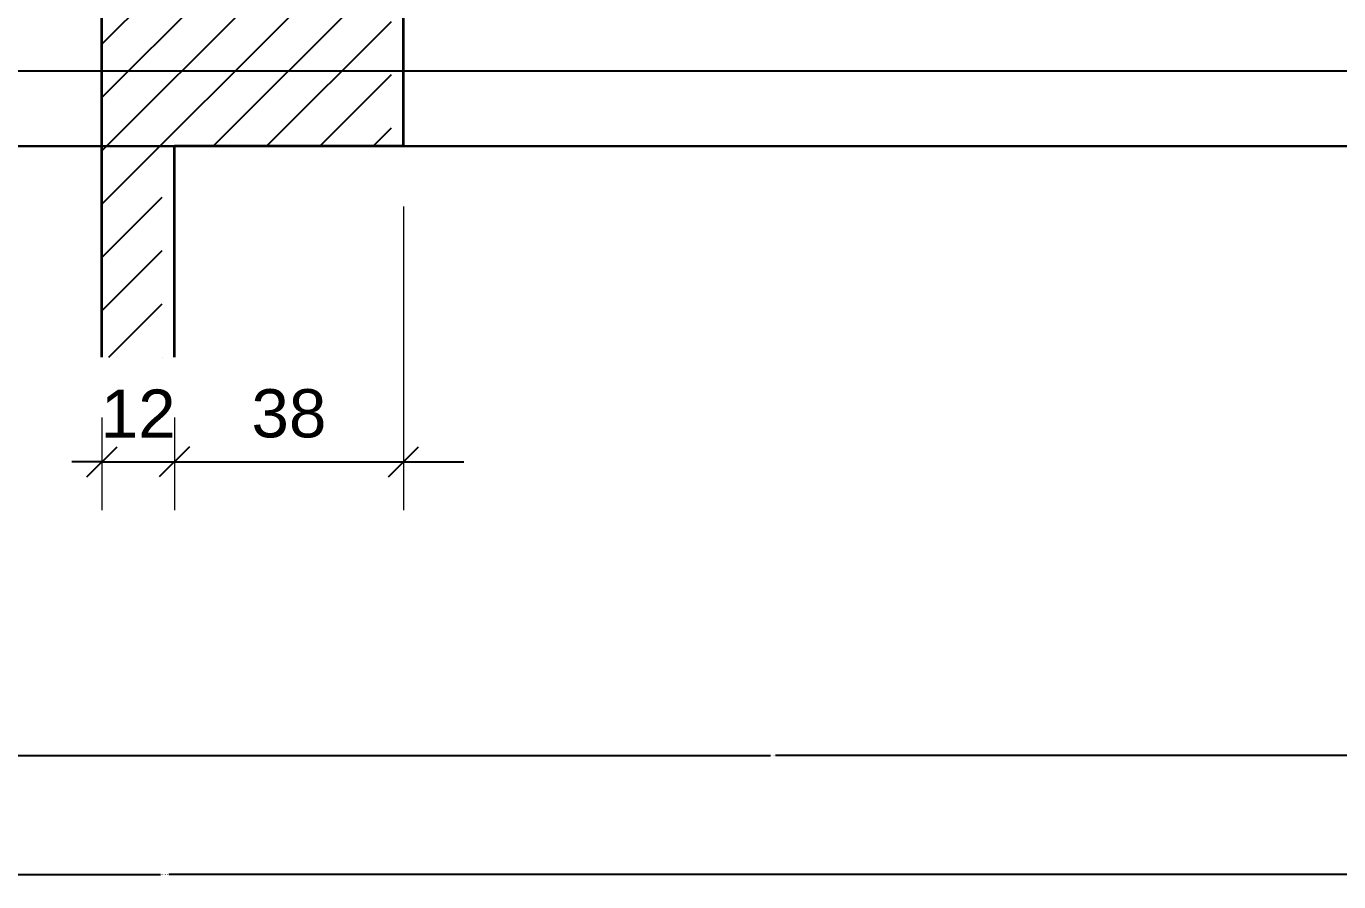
# Model space of a CAD drawing. Header units: millimetres. Extents: x 62 to 4126, y 148 to 2776.
# Drawn here: x 2746.9 to 2964.6, y 1393.7 to 1535.5 of the extents above; entities that cross this region are included whole.
import ezdxf

# ---------------------------------------------------------------- set-up
doc = ezdxf.new("R2010")
doc.units = ezdxf.units.MM
doc.linetypes.add('DASHDOT', pattern=[25.4, 12.7, -6.35, 0, -6.35])
doc.linetypes.add('Solid Line copy-002', pattern=[1150, 5, -278.333333, 595, -271.666667])
for name, color, linetype, lineweight in [('! Plochi sech', 210, 'Continuous', 25), ('!Dimension', 70, 'Continuous', 25), ('035', 30, 'Continuous', 30), ('Osi', 70, 'DASHDOT', 25)]:
    doc.layers.add(name, color=color, linetype=linetype, lineweight=lineweight)
doc.styles.get("Standard").update_dxf_attribs({"font": 'arial.ttf'})
doc.dimstyles.get("Standard").update_dxf_attribs({"dimtxt": 2.5, "dimasz": 2.5, "dimexe": 1.25, "dimexo": 0.625, "dimtad": 1, "dimtxsty": 'Standard', "dimcen": 2.5, "dimazin": 3, "dimtfac": 1, "dimtmove": 0, "dimatfit": 3})

# ---------------------------------------------------------------- blocks, each defined once
blk = doc.blocks.new('*D2233')
at = {"layer": '!Dimension', "color": 0, "lineweight": -2}
for p, q in [((2420.41, 1475.6), (2420.41, 1414.42)), ((3195.41, 1475.6), (3195.41, 1414.42))]:
    blk.add_line(p, q, dxfattribs=at)
at = {"layer": '!Dimension', "color": 0, "linetype": 'Continuous', "lineweight": -2}
for p, q in [((2420.59, 1414.6), (2870.39, 1414.6)), ((3195.23, 1414.6), (2871.18, 1414.6))]:
    blk.add_line(p, q, dxfattribs=at)
at = {"layer": '!Dimension', "color": 0}
for points in [[(2420.59, 1414.63), (2420.59, 1414.57), (2420.41, 1414.6)], [(3195.23, 1414.57), (3195.23, 1414.63), (3195.41, 1414.6)]]:
    blk.add_solid(points, dxfattribs=at)
at = {"layer": 'Defpoints', "color": 0}
for p in [(2420.41, 1475.66), (3195.41, 1475.66), (3195.41, 1414.6)]:
    blk.add_point(p, dxfattribs=at)
at = {"layer": '!Dimension', "color": 0, "insert": (2870.78, 1414.6), "char_height": 0.18, "attachment_point": 5}
blk.add_mtext('\\A1;775.0', dxfattribs=at)
blk = doc.blocks.new('*D2238')
at = {"layer": '!Dimension', "color": 0, "lineweight": -2}
for p, q in [((1977.91, 1393.72), (1977.91, 1395.04)), ((1978.09, 1394.86), (2769.23, 1394.86)), ((3842.73, 1394.86), (2770.56, 1394.86)), ((3842.91, 1393.72), (3842.91, 1395.04))]:
    blk.add_line(p, q, dxfattribs=at)
at = {"layer": '!Dimension', "color": 0}
for points in [[(1978.09, 1394.89), (1978.09, 1394.83), (1977.91, 1394.86)], [(3842.73, 1394.83), (3842.73, 1394.89), (3842.91, 1394.86)]]:
    blk.add_solid(points, dxfattribs=at)
at = {"layer": 'Defpoints', "color": 0}
for p in [(1977.91, 1393.66), (3842.91, 1394.86), (3842.91, 1393.66)]:
    blk.add_point(p, dxfattribs=at)
at = {"layer": '!Dimension', "color": 0, "insert": (2769.89, 1394.86), "char_height": 0.18, "attachment_point": 5}
blk.add_mtext('\\A1;1865.0000', dxfattribs=at)
blk = doc.blocks.new('_Oblique')
at = {"color": 0, "linetype": 'ByBlock', "lineweight": -2}
blk.add_line((-0.5, -0.5), (0.5, 0.5), dxfattribs=at)
blk = doc.blocks.new('*D1893')
at = {"color": 7, "linetype": 'Continuous', "lineweight": 20, "transparency": 16777216}
for p, q in [((8945673.5, 4961729.5), (8945673.5, 4961576)), ((8945793.5, 4961729.5), (8945793.5, 4961576))]:
    blk.add_line(p, q, dxfattribs=at)
at = {"color": 0, "linetype": 'Continuous', "lineweight": -2, "transparency": 16777216}
for p, q in [((8945673.5, 4961656), (8945623.5, 4961656)), ((8945673.5, 4961656), (8945793.5, 4961656)), ((8945793.5, 4961656), (8945843.5, 4961656))]:
    blk.add_line(p, q, dxfattribs=at)
at = {"layer": 'Defpoints', "color": 0, "linetype": 'Continuous', "transparency": 16777216}
for p in [(8945673.5, 4961829.5), (8945793.5, 4961829.5), (8945793.5, 4961656)]:
    blk.add_point(p, dxfattribs=at)
at = {"color": 0, "linetype": 'Continuous', "lineweight": -2, "transparency": 16777216, "xscale": 50, "yscale": 50, "zscale": 50}
blk.add_blockref('_Oblique', (8945673.5, 4961656), dxfattribs=at)
at = {"color": 0, "linetype": 'Continuous', "lineweight": -2, "transparency": 16777216, "xscale": 50, "yscale": 50, "zscale": 50, "rotation": 180}
blk.add_blockref('_Oblique', (8945793.5, 4961656), dxfattribs=at)
at = {"color": 0, "linetype": 'Continuous', "lineweight": 20, "transparency": 16777216, "insert": (8945733.5, 4961736), "char_height": 80, "attachment_point": 5}
blk.add_mtext('\\A1;12', dxfattribs=at)
blk = doc.blocks.new('*D1894')
at = {"color": 7, "linetype": 'Continuous', "lineweight": 20, "transparency": 16777216}
for p, q in [((8946173.5, 4962079.5), (8946173.5, 4961576)), ((8945793.5, 4961729.5), (8945793.5, 4961576))]:
    blk.add_line(p, q, dxfattribs=at)
at = {"color": 0, "linetype": 'Continuous', "lineweight": -2, "transparency": 16777216}
blk.add_line((8945693.5, 4961656), (8946273.5, 4961656), dxfattribs=at)
at = {"layer": 'Defpoints', "color": 0, "linetype": 'Continuous', "transparency": 16777216}
for p in [(8946173.5, 4962179.5), (8945793.5, 4961829.5), (8946173.5, 4961656)]:
    blk.add_point(p, dxfattribs=at)
at = {"color": 0, "linetype": 'Continuous', "lineweight": -2, "transparency": 16777216, "xscale": 50, "yscale": 50, "zscale": 50, "rotation": 180}
blk.add_blockref('_Oblique', (8945793.5, 4961656), dxfattribs=at)
at = {"color": 0, "linetype": 'Continuous', "lineweight": -2, "transparency": 16777216, "xscale": 50, "yscale": 50, "zscale": 50}
blk.add_blockref('_Oblique', (8946173.5, 4961656), dxfattribs=at)
at = {"color": 0, "linetype": 'Continuous', "lineweight": 20, "transparency": 16777216, "insert": (8945983.5, 4961736), "char_height": 80, "attachment_point": 5}
blk.add_mtext('\\A1;38', dxfattribs=at)
blk = doc.blocks.new('A$C26703FA6')
at = {"layer": '! Plochi sech'}
h = blk.add_hatch(dxfattribs=at)
h.set_pattern_fill('ANSI31', color=256, scale=500)
h.set_pattern_definition([(45, (-8945843.49, -4962429.46), (-44.19417382, 44.19417382), [])])
h.paths.add_polyline_path([(0, 350), (-100, 350), (-100, 0), (-150, 0), (-150, -600), (-50, -600), (-50, -250), (330, -250), (330, 0), (0, 0)])
at = {"color": 3, "linetype": 'Continuous', "lineweight": 35}
for p, q in [((-150, -600), (-150, 0)), ((350, -250), (350, 0)), ((-30, -600), (-30, -250)), ((350, -250), (-30, -250))]:
    blk.add_line(p, q, dxfattribs=at)
at = {"color": 7, "linetype": 'Continuous', "lineweight": 20}
for base, p1, p2, picture, middle in [((350, -773.455), (-30, -600), (350, -250), '*D1894', (160, -693.455)), ((-30, -773.455), (-150, -600), (-30, -600), '*D1893', (-90, -693.455))]:
    dim = blk.add_linear_dim(base=base, p1=p1, p2=p2, dimstyle='Standard', dxfattribs=at)
    dim.commit()
    dim.dimension.update_dxf_attribs({"geometry": picture, "text_midpoint": middle, "insert": (-8945823.493, -4962429.458)})

msp = doc.modelspace()

# ---------------------------------------------------------------- linework, layer by layer
at = {"layer": '035'}
msp.add_line((2402.905, 1515.637), (3842.905, 1515.637), dxfattribs=at)
at = {"layer": 'Osi', "linetype": 'Solid Line copy-002', "lineweight": 25}
msp.add_line((124.878, 1528.137), (4062.976, 1528.137), dxfattribs=at)

# ---------------------------------------------------------------- block references
at = {"layer": '! Plochi sech', "xscale": 0.1, "yscale": 0.1, "zscale": 0.1}
msp.add_blockref('A$C26703FA6', (2774.5, 1540.637), dxfattribs=at)

# ---------------------------------------------------------------- dimensions: what is measured, and where the dimension line sits
at = {"layer": '!Dimension'}
dim = msp.add_linear_dim(base=(3195.405, 1414.595), p1=(2420.405, 1475.66), p2=(3195.405, 1475.66), dimstyle='Standard', override={"dimdec": 1}, dxfattribs=at)
dim.commit()
dim.dimension.update_dxf_attribs({"geometry": '*D2233', "text_midpoint": (2870.783, 1414.595), "dimtype": 160})
dim = msp.add_linear_dim(base=(3842.905, 1394.858), p1=(1977.905, 1393.66), p2=(3842.905, 1393.66), dimstyle='Standard', dxfattribs=at)
dim.commit()
dim.dimension.update_dxf_attribs({"geometry": '*D2238', "text_midpoint": (2769.894, 1394.858), "dimtype": 160})

doc.saveas('drawing.dxf')
